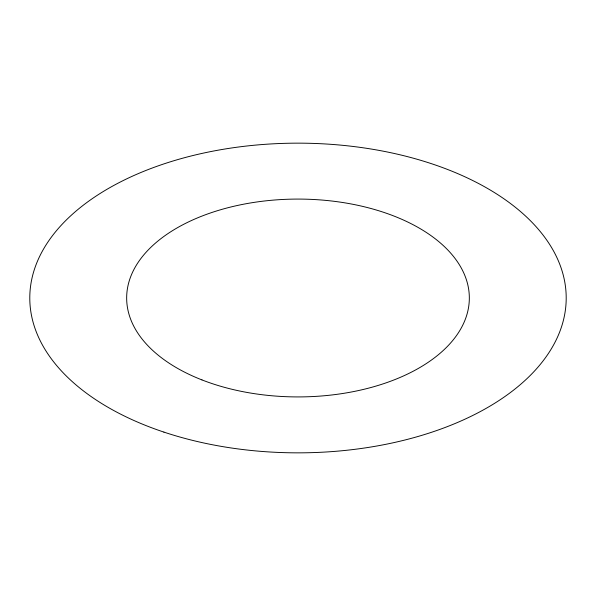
<?xml version="1.0" encoding="UTF-8"?>
<svg xmlns="http://www.w3.org/2000/svg" width="596" height="596" viewBox="0 0 596 596"><rect width="100%" height="100%" fill="white"/><g stroke="black" fill="none" stroke-linecap="round" stroke-linejoin="round"><path stroke-width="0.89" d="M163.9 432.1A268.2 154.841 0 0 0 566.2 298A268.2 154.841 0 0 0 163.9 163.9A268.2 154.841 0 0 0 163.9 432.1M201.97 379.92A171.328 98.914 0 0 0 468.896 305.055A171.328 98.914 0 0 0 223.135 209.025A171.328 98.914 0 0 0 201.97 379.92"/></g></svg>
